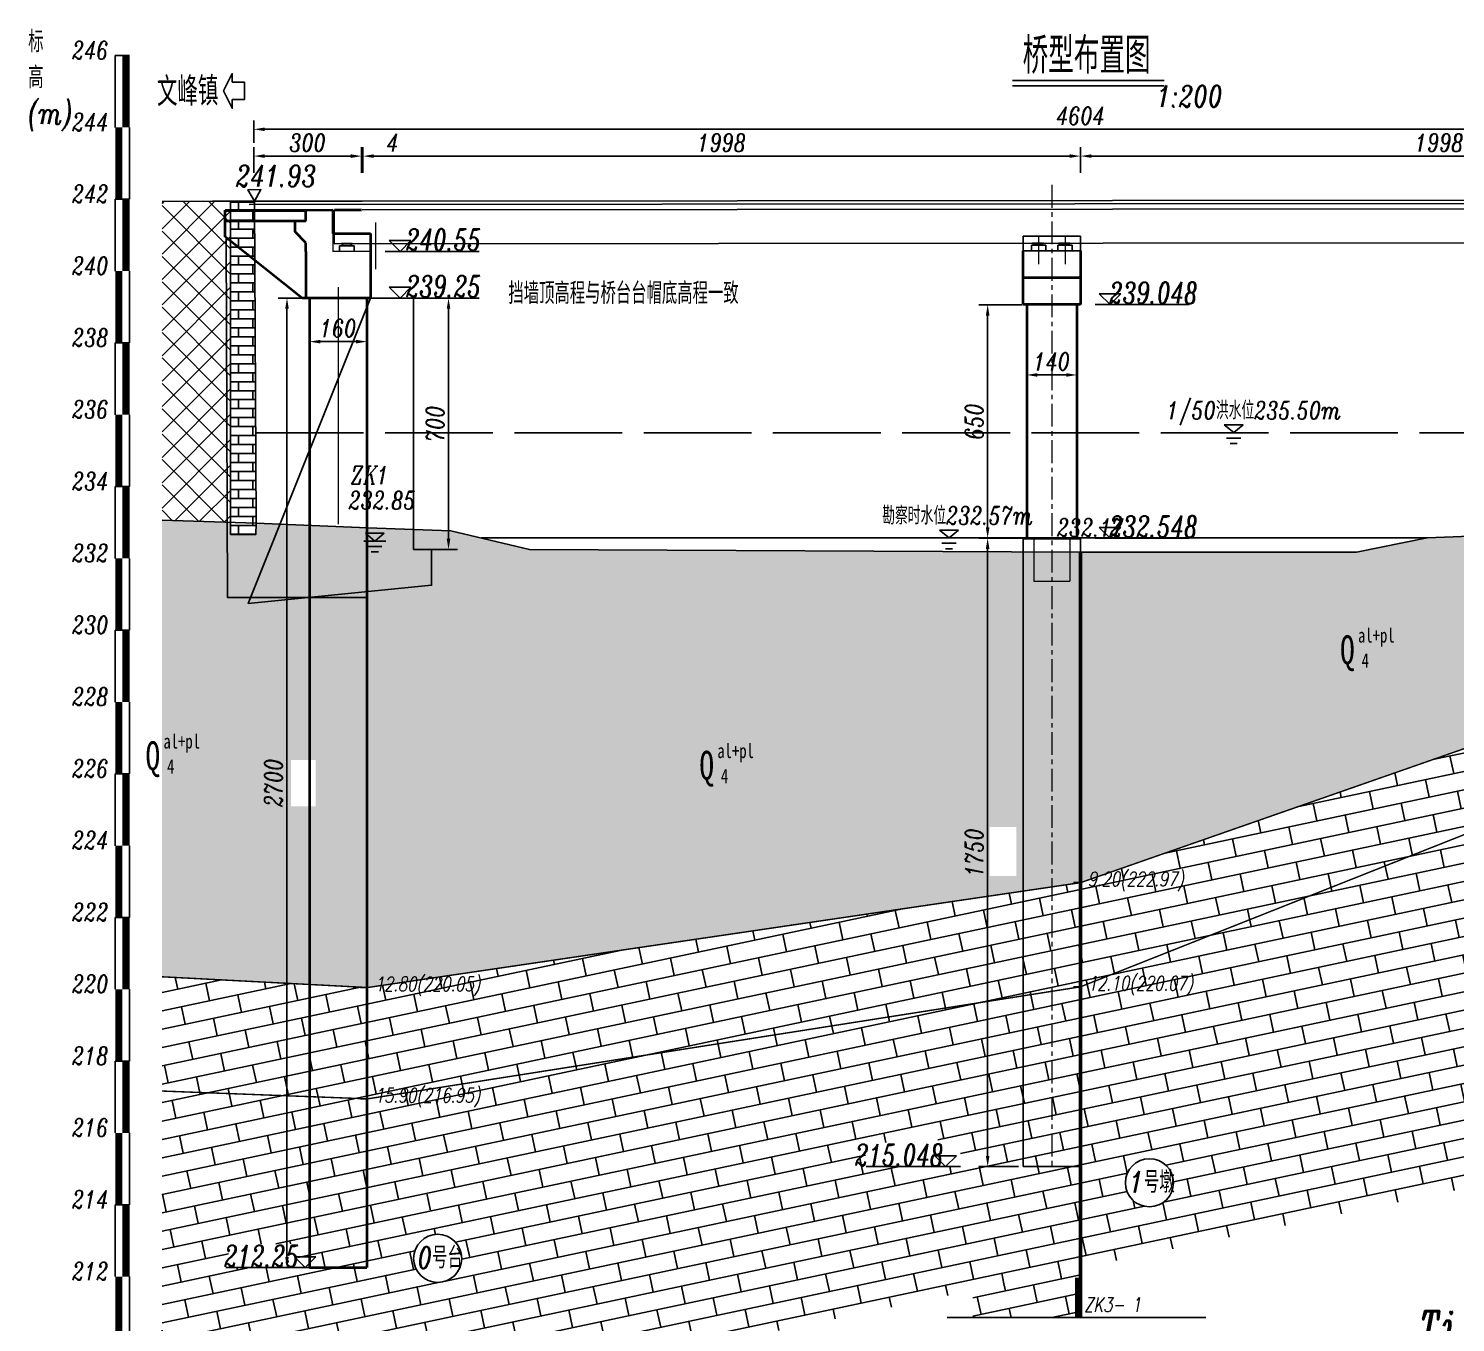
# Model space of a CAD drawing. Header units: millimetres. Extents: x -513 to 23624, y -721 to 12066.
# Drawn here: x 1671.1 to 1869.8, y -628.4 to -448.2 of the extents above; entities that cross this region are included whole.
import ezdxf
from ezdxf.enums import TextEntityAlignment as Align

# ---------------------------------------------------------------- set-up
doc = ezdxf.new("R2010")
doc.units = ezdxf.units.MM
for name, pattern in [('ACAD_ISO10W100', [18, 12, -3, 0, -3]), ('CENTER', [50.8, 31.75, -6.35, 6.35, -6.35]), ('DASHED', [19.05, 12.7, -6.35]), ('x-tc', [18, 15, -3])]:
    doc.linetypes.add(name, pattern=pattern)
for name, color, linetype in [('图框', 7, 'Continuous'), ('地下水', 5, 'Continuous'), ('地形线', 7, 'Continuous'), ('文字层', 7, 'Continuous'), ('桥型', 1, 'Continuous'), ('水位', 6, 'Continuous')]:
    doc.layers.add(name, color=color, linetype=linetype)
for name, color, linetype, lineweight in [('构造虚线', 6, 'DASHED', 20), ('结构轮廓', 1, 'Continuous', 35), ('轴线', 2, 'CENTER', 15)]:
    doc.layers.add(name, color=color, linetype=linetype, lineweight=lineweight)
doc.styles.add('fsdb', font='italc1.shx', dxfattribs={"width": 0.75, "bigfont": 'fsdb.shx'})
doc.styles.get("Standard").update_dxf_attribs({"font": 'italc1.shx', "width": 0.75, "bigfont": 'fsdb.shx'})
doc.styles.add('xdb', font='italc1.shx', dxfattribs={"width": 0.75, "bigfont": 'fsdb.shx'})
doc.styles.add('宋体', font='italc1.shx', dxfattribs={"width": 0.75, "bigfont": 'fsdb.shx'})
doc.styles.add('桥梁', font='fsdb_e.shx', dxfattribs={"width": 0.75, "bigfont": 'fsdb.shx'})
doc.linetypes.add('x-bzh', pattern='A,0,-0.35,[138,ltypeshp.shx,S=0.3,R=0,X=-0.35,Y=0],-2.65', length=3)
doc.dimstyles.new('ISO-25', dxfattribs={"dimtxt": 2.5, "dimasz": 2.5, "dimexe": 1.25, "dimexo": 0.625, "dimtad": 1, "dimdsep": 46, "dimtxsty": 'Standard', "dimcen": 2.5, "dimadec": 0, "dimazin": 0, "dimtfac": 1, "dimtmove": 0, "dimatfit": 3, "dimfxl": 0, "dimarcsym": 0})
pattern_1 = [(11.9783, (1668.3113, -663.6505), (-0.518852, 2.445566), []), (101.9783, (1668.3113, -663.6505), (-4.43176, 1.6154), [2.5, -2.5])]

# ---------------------------------------------------------------- blocks, each defined once
blk = doc.blocks.new('地下水标记(剖面)')
at = {"layer": '文字层', "color": 7, "linetype": 'Continuous'}
for p, q in [((-1.53, 0), (1.53, 0)), ((0, 0.01), (-1.32, 1.1)), ((-1.32, 1.1), (0, 1.1)), ((0, 0.01), (1.32, 1.1)), ((1.32, 1.1), (0, 1.1)), ((-1.01, -0.75), (0.99, -0.75)), ((-0.51, -1.5), (0.49, -1.5))]:
    blk.add_line(p, q, dxfattribs=at)
blk = doc.blocks.new('rreree')
at = {"layer": '构造虚线', "ltscale": 9.84252}
blk.add_line((1847.474, -81.94), (1847.474, -82.44), dxfattribs=at)
at = {"layer": '构造虚线', "ltscale": 19.685039}
blk.add_line((1848.524, -82.44), (1847.474, -82.44), dxfattribs=at)
at = {"layer": '桥型'}
for p, q in [((1846.824, -81.28), (1847.474, -81.28)), ((1847.474, -81.94), (1848.524, -81.94)), ((1848.524, -82.437), (1848.524, -82.437))]:
    blk.add_line(p, q, dxfattribs=at)
at = {"layer": '桥型', "ltscale": 2.952756}
blk.add_line((1847.664, -82.437), (1847.664, -82.287), dxfattribs=at)
at = {"layer": '结构轮廓'}
for p, q in [((1844.474, -81.289), (1847.474, -81.28)), ((1844.474, -82.039), (1844.474, -81.289)), ((1844.474, -81.3), (1846.724, -81.3)), ((1846.724, -81.6), (1846.724, -81.282)), ((1847.474, -81.28), (1847.474, -81.94)), ((1846.724, -81.6), (1844.474, -81.6)), ((1846.424, -81.9), (1846.424, -81.6)), ((1846.624, -83.74), (1844.474, -82.039)), ((1846.724, -82.2), (1846.424, -81.9)), ((1846.724, -82.44), (1846.724, -82.2)), ((1847.474, -81.94), (1848.524, -81.94)), ((1847.474, -81.94), (1848.524, -81.94)), ((1848.524, -81.94), (1848.524, -82.44)), ((1846.724, -82.44), (1846.724, -83.74)), ((1848.524, -82.44), (1848.524, -82.44)), ((1848.524, -82.44), (1848.524, -83.74)), ((1846.724, -83.74), (1846.624, -83.74)), ((1848.524, -83.74), (1846.724, -83.74)), ((1846.724, -83.74), (1846.724, -83.74)), ((1846.724, -83.74), (1846.724, -83.74))]:
    blk.add_line(p, q, dxfattribs=at)
blk = doc.blocks.new('*D57')
at = {"color": 0, "linetype": 'Continuous', "lineweight": -2, "transparency": 16777216}
for p, q in [((1702.46, -468.34), (1702.46, -464.74)), ((1717.46, -468.34), (1717.46, -464.74)), ((1703.96, -465.99), (1715.96, -465.99))]:
    blk.add_line(p, q, dxfattribs=at)
at = {"color": 0, "linetype": 'Continuous', "transparency": 16777216}
for points in [[(1703.96, -465.74), (1703.96, -466.24), (1702.46, -465.99)], [(1715.96, -465.74), (1715.96, -466.24), (1717.46, -465.99)]]:
    blk.add_solid(points, dxfattribs=at)
at = {"layer": 'Defpoints', "color": 0, "linetype": 'Continuous', "transparency": 16777216}
for p in [(1717.46, -465.99), (1702.46, -468.97), (1717.46, -468.97)]:
    blk.add_point(p, dxfattribs=at)
at = {"color": 0, "linetype": 'Continuous', "transparency": 16777216, "insert": (1709.96, -464.12), "char_height": 2.5, "attachment_point": 5}
blk.add_mtext('300', dxfattribs=at)
blk = doc.blocks.new('*D58')
at = {"color": 0, "linetype": 'Continuous', "lineweight": -2, "transparency": 16777216}
for p, q in [((1710.21, -489.98), (1710.21, -493.07)), ((1718.21, -489.98), (1718.21, -493.07)), ((1711.71, -491.82), (1716.71, -491.82))]:
    blk.add_line(p, q, dxfattribs=at)
at = {"color": 0, "linetype": 'Continuous', "transparency": 16777216}
for points in [[(1711.71, -491.57), (1711.71, -492.07), (1710.21, -491.82)], [(1716.71, -491.57), (1716.71, -492.07), (1718.21, -491.82)]]:
    blk.add_solid(points, dxfattribs=at)
at = {"layer": 'Defpoints', "color": 0, "linetype": 'Continuous', "transparency": 16777216}
for p in [(1710.21, -489.35), (1718.21, -489.35), (1718.21, -491.82)]:
    blk.add_point(p, dxfattribs=at)
at = {"color": 0, "linetype": 'Continuous', "transparency": 16777216, "insert": (1714.21, -489.95), "char_height": 2.5, "attachment_point": 5}
blk.add_mtext('160', dxfattribs=at)
blk = doc.blocks.new('*D59')
at = {"color": 0, "linetype": 'Continuous', "lineweight": -2, "transparency": 16777216}
for p, q in [((1717.46, -468.3), (1717.46, -464.74)), ((1717.66, -468.3), (1717.66, -464.74)), ((1715.96, -465.99), (1714.46, -465.99)), ((1717.46, -465.99), (1717.66, -465.99)), ((1719.16, -465.99), (1722.92, -465.99))]:
    blk.add_line(p, q, dxfattribs=at)
at = {"color": 0, "linetype": 'Continuous', "transparency": 16777216}
for points in [[(1715.96, -465.74), (1715.96, -466.24), (1717.46, -465.99)], [(1719.16, -465.74), (1719.16, -466.24), (1717.66, -465.99)]]:
    blk.add_solid(points, dxfattribs=at)
at = {"layer": 'Defpoints', "color": 0, "linetype": 'Continuous', "transparency": 16777216}
for p in [(1717.66, -465.99), (1717.46, -468.92), (1717.66, -468.92)]:
    blk.add_point(p, dxfattribs=at)
at = {"color": 0, "linetype": 'Continuous', "transparency": 16777216, "insert": (1721.79, -464.12), "char_height": 2.5, "attachment_point": 5}
blk.add_mtext('4', dxfattribs=at)
blk = doc.blocks.new('*D62')
at = {"color": 0, "linetype": 'Continuous', "lineweight": -2, "transparency": 16777216}
for p, q in [((1717.66, -468.34), (1717.66, -464.74)), ((1817.56, -468.34), (1817.56, -464.74)), ((1719.16, -465.99), (1816.06, -465.99))]:
    blk.add_line(p, q, dxfattribs=at)
at = {"color": 0, "linetype": 'Continuous', "transparency": 16777216}
for points in [[(1719.16, -465.74), (1719.16, -466.24), (1717.66, -465.99)], [(1816.06, -465.74), (1816.06, -466.24), (1817.56, -465.99)]]:
    blk.add_solid(points, dxfattribs=at)
at = {"layer": 'Defpoints', "color": 0, "linetype": 'Continuous', "transparency": 16777216}
for p in [(1817.56, -465.99), (1717.66, -468.97), (1817.56, -468.97)]:
    blk.add_point(p, dxfattribs=at)
at = {"color": 0, "linetype": 'Continuous', "transparency": 16777216, "insert": (1767.61, -464.12), "char_height": 2.5, "attachment_point": 5}
blk.add_mtext('1998', dxfattribs=at)
blk = doc.blocks.new('*D63')
at = {"color": 0, "linetype": 'Continuous', "lineweight": -2, "transparency": 16777216}
for p, q in [((1817.56, -468.34), (1817.56, -464.74)), ((1917.46, -468.34), (1917.46, -464.74)), ((1915.96, -465.99), (1819.06, -465.99))]:
    blk.add_line(p, q, dxfattribs=at)
at = {"color": 0, "linetype": 'Continuous', "transparency": 16777216}
for points in [[(1819.06, -465.74), (1819.06, -466.24), (1817.56, -465.99)], [(1915.96, -465.74), (1915.96, -466.24), (1917.46, -465.99)]]:
    blk.add_solid(points, dxfattribs=at)
at = {"layer": 'Defpoints', "color": 0, "linetype": 'Continuous', "transparency": 16777216}
for p in [(1817.56, -465.99), (1817.56, -468.97), (1917.46, -468.97)]:
    blk.add_point(p, dxfattribs=at)
at = {"color": 0, "linetype": 'Continuous', "transparency": 16777216, "insert": (1867.51, -464.12), "char_height": 2.5, "attachment_point": 5}
blk.add_mtext('1998', dxfattribs=at)
blk = doc.blocks.new('*D64')
at = {"color": 0, "linetype": 'Continuous', "lineweight": -2, "transparency": 16777216}
for p, q in [((1702.46, -464.12), (1702.46, -461.01)), ((1703.96, -462.26), (1931.16, -462.26)), ((1932.66, -464.12), (1932.66, -461.01))]:
    blk.add_line(p, q, dxfattribs=at)
at = {"color": 0, "linetype": 'Continuous', "transparency": 16777216}
for points in [[(1703.96, -462.01), (1703.96, -462.51), (1702.46, -462.26)], [(1931.16, -462.01), (1931.16, -462.51), (1932.66, -462.26)]]:
    blk.add_solid(points, dxfattribs=at)
at = {"layer": 'Defpoints', "color": 0, "linetype": 'Continuous', "transparency": 16777216}
for p in [(1932.66, -462.26), (1702.46, -464.74), (1932.66, -464.74)]:
    blk.add_point(p, dxfattribs=at)
at = {"color": 0, "linetype": 'Continuous', "transparency": 16777216, "insert": (1817.56, -460.38), "char_height": 2.5, "attachment_point": 5}
blk.add_mtext('4604', dxfattribs=at)
blk = doc.blocks.new('*D78')
at = {"color": 0, "linetype": 'Continuous', "lineweight": -2, "transparency": 16777216}
for p, q in [((1709.59, -485.75), (1705.83, -485.75)), ((1707.08, -487.25), (1707.08, -619.25)), ((1709.59, -620.75), (1705.83, -620.75))]:
    blk.add_line(p, q, dxfattribs=at)
at = {"color": 0, "linetype": 'Continuous', "transparency": 16777216}
for points in [[(1706.83, -487.25), (1707.33, -487.25), (1707.08, -485.75)], [(1706.83, -619.25), (1707.33, -619.25), (1707.08, -620.75)]]:
    blk.add_solid(points, dxfattribs=at)
at = {"layer": 'Defpoints', "color": 0, "linetype": 'Continuous', "transparency": 16777216}
for p in [(1710.21, -485.75), (1707.08, -620.75), (1710.21, -620.75)]:
    blk.add_point(p, dxfattribs=at)
at = {"color": 0, "linetype": 'Continuous', "transparency": 16777216, "insert": (1705.2, -553.25), "char_height": 2.5, "attachment_point": 5, "rotation": 90}
blk.add_mtext('2700', dxfattribs=at)
blk = doc.blocks.new('*D79')
at = {"color": 0, "linetype": 'Continuous', "lineweight": -2, "transparency": 16777216}
for p, q in [((1809.44, -486.69), (1803.38, -486.69)), ((1804.63, -517.69), (1804.63, -488.19)), ((1809.44, -519.19), (1803.38, -519.19))]:
    blk.add_line(p, q, dxfattribs=at)
at = {"color": 0, "linetype": 'Continuous', "transparency": 16777216}
for points in [[(1804.38, -488.19), (1804.88, -488.19), (1804.63, -486.69)], [(1804.38, -517.69), (1804.88, -517.69), (1804.63, -519.19)]]:
    blk.add_solid(points, dxfattribs=at)
at = {"layer": 'Defpoints', "color": 0, "linetype": 'Continuous', "transparency": 16777216}
for p in [(1804.63, -486.69), (1810.06, -486.69), (1810.06, -519.19)]:
    blk.add_point(p, dxfattribs=at)
at = {"color": 0, "linetype": 'Continuous', "transparency": 16777216, "insert": (1802.75, -502.94), "char_height": 2.5, "attachment_point": 5, "rotation": 90}
blk.add_mtext('650', dxfattribs=at)
blk = doc.blocks.new('*D80')
at = {"color": 0, "linetype": 'Continuous', "lineweight": -2, "transparency": 16777216}
for p, q in [((1808.94, -519.19), (1803.38, -519.19)), ((1804.63, -520.69), (1804.63, -605.19)), ((1808.94, -606.69), (1803.38, -606.69))]:
    blk.add_line(p, q, dxfattribs=at)
at = {"color": 0, "linetype": 'Continuous', "transparency": 16777216}
for points in [[(1804.38, -520.69), (1804.88, -520.69), (1804.63, -519.19)], [(1804.38, -605.19), (1804.88, -605.19), (1804.63, -606.69)]]:
    blk.add_solid(points, dxfattribs=at)
at = {"layer": 'Defpoints', "color": 0, "linetype": 'Continuous', "transparency": 16777216}
for p in [(1809.56, -519.19), (1804.63, -606.69), (1809.56, -606.69)]:
    blk.add_point(p, dxfattribs=at)
at = {"color": 0, "linetype": 'Continuous', "transparency": 16777216, "insert": (1802.75, -562.94), "char_height": 2.5, "attachment_point": 5, "rotation": 90}
blk.add_mtext('1750', dxfattribs=at)
blk = doc.blocks.new('*D83')
at = {"color": 0, "linetype": 'Continuous', "lineweight": -2, "transparency": 16777216}
for p, q in [((1810.06, -493.69), (1810.06, -497.71)), ((1817.06, -493.69), (1817.06, -497.71)), ((1811.56, -496.46), (1815.56, -496.46))]:
    blk.add_line(p, q, dxfattribs=at)
at = {"color": 0, "linetype": 'Continuous', "transparency": 16777216}
for points in [[(1811.56, -496.21), (1811.56, -496.71), (1810.06, -496.46)], [(1815.56, -496.21), (1815.56, -496.71), (1817.06, -496.46)]]:
    blk.add_solid(points, dxfattribs=at)
at = {"layer": 'Defpoints', "color": 0, "linetype": 'Continuous', "transparency": 16777216}
for p in [(1810.06, -493.06), (1817.06, -493.06), (1817.06, -496.46)]:
    blk.add_point(p, dxfattribs=at)
at = {"color": 0, "linetype": 'Continuous', "transparency": 16777216, "insert": (1813.56, -494.59), "char_height": 2.5, "attachment_point": 5}
blk.add_mtext('140', dxfattribs=at)
blk = doc.blocks.new('*D120')
at = {"color": 0, "linetype": 'Continuous', "lineweight": -2, "transparency": 16777216}
for p, q in [((1725.34, -485.75), (1730.82, -485.75)), ((1729.57, -519.25), (1729.57, -487.25)), ((1725.34, -520.75), (1730.82, -520.75))]:
    blk.add_line(p, q, dxfattribs=at)
at = {"color": 0, "linetype": 'Continuous', "transparency": 16777216}
for points in [[(1729.32, -487.25), (1729.82, -487.25), (1729.57, -485.75)], [(1729.32, -519.25), (1729.82, -519.25), (1729.57, -520.75)]]:
    blk.add_solid(points, dxfattribs=at)
at = {"layer": 'Defpoints', "color": 0, "linetype": 'Continuous', "transparency": 16777216}
for p in [(1724.71, -485.75), (1729.57, -485.75), (1724.71, -520.75)]:
    blk.add_point(p, dxfattribs=at)
at = {"color": 0, "linetype": 'Continuous', "transparency": 16777216, "insert": (1727.7, -503.25), "char_height": 2.5, "attachment_point": 5, "rotation": 90}
blk.add_mtext('700', dxfattribs=at)

msp = doc.modelspace()

# ---------------------------------------------------------------- hatches: boundary and pattern name
at = {"linetype": 'Continuous'}
h = msp.add_hatch(dxfattribs=at)
h.set_pattern_fill('STT', style=0, pattern_type=2)
h.set_pattern_definition([(45, (1668.3113, -663.6505), (-1.767767, 1.767767), []), (135, (1668.3113, -663.6505), (-1.767767, -1.767767), [])])
h.paths.add_polyline_path([(1681.12159, -486.89308), (1684.02159, -486.89308), (1684.02159, -489.89308), (1681.12159, -489.89308)], flags=24)
h.paths.add_polyline_path([(1681.62159, -490.39308), (1683.53826, -490.39308), (1683.53826, -493.39308), (1681.62159, -493.39308)], flags=24)
h.paths.add_polyline_path([(1678.12159, -487.39308), (1681.98826, -487.39308), (1681.98826, -493.83753), (1678.12159, -493.83753)], flags=24)
h.paths.add_polyline_path([(1689.67923, -472.30689), (1689.67923, -516.66613), (1699.21569, -516.98154), (1699.21569, -472.26512)])
h = msp.add_hatch(dxfattribs=at)
h.set_pattern_fill('HY', scale=0.5, style=0, pattern_type=2)
h.set_pattern_definition([(0, (1668.3113, -663.6505), (0, 1.25), []), (90, (1668.3113, -663.6505), (-2, 1.25), [1.25, -1.25])])
h.paths.add_polyline_path([(1702.56134, -472.25047), (1699.21569, -472.26512), (1699.21569, -516.98154), (1702.81134, -517.10047)])
h.paths.add_polyline_path([(1702.81134, -517.10047), (1699.21569, -516.98154), (1699.21569, -518.67385), (1702.7593, -518.67385)])
h = msp.add_hatch(dxfattribs=at)
h.set_pattern_fill('LST', style=0, pattern_type=2)
h.set_pattern_definition([(0, (1668.311, -663.65), (0, 10), [1, -9]), (45, (1669.311, -663.6505), (-10, 8e-16), [0.7071, -13.43503]), (135, (1668.311, -663.6505), (-8e-16, -10), [0.7071, -13.43503]), (90, (1667.811, -663.15), (-10, 6e-16), [0.5, -9.5]), (135, (1672.061, -659.9005), (-8e-16, -10), [1.06066, -13.08148]), (90, (1669.811, -663.15), (-10, 6e-16), [0.5, -9.5]), (45, (1667.811, -662.6505), (-10, 8e-16), [0.7071, -13.43503]), (0, (1668.311, -662.15), (0, 10), [1, -9]), (135, (1669.811, -662.6505), (-8e-16, -10), [0.7071, -13.43503]), (45, (1675.811, -664.1505), (-10, 8e-16), [0.7071, -13.43503]), (90, (1676.311, -663.65), (-10, 6e-16), [1, -9]), (135, (1676.311, -662.6505), (-8e-16, -10), [0.7071, -13.43503]), (0, (1675.311, -664.15), (0, 10), [0.5, -9.5]), (0, (1675.311, -662.15), (0, 10), [0.5, -9.5]), (135, (1675.311, -664.1505), (-8e-16, -10), [0.7071, -13.43503]), (90, (1674.811, -663.65), (-10, 6e-16), [1, -9]), (45, (1674.811, -662.6505), (-10, 8e-16), [0.7071, -13.43503]), (0, (1672.061, -659.9), (0, 10), [0.5, -9.5]), (45, (1672.561, -659.9005), (-10, 8e-16), [0.7071, -13.43503]), (90, (1673.061, -659.4), (-10, 6e-16), [0.5, -9.5]), (135, (1673.061, -658.9005), (-8e-16, -10), [1.06066, -13.08148]), (0, (1671.811, -658.15), (0, 10), [0.5, -9.5]), (90, (1671.311, -659.15), (-10, 6e-16), [0.5, -9.5]), (45, (1671.311, -658.6505), (-10, 8e-16), [0.7071, -13.43503]), (0, (1675.811, -658.65), (0, 10), [0.5, -9.5]), (45, (1676.311, -658.6505), (-10, 8e-16), [1.06066, -13.08148]), (90, (1677.061, -657.9), (-10, 6e-16), [0.5, -9.5]), (135, (1675.811, -658.6505), (-8e-16, -10), [0.7071, -13.43503]), (90, (1675.311, -658.15), (-10, 6e-16), [0.5, -9.5]), (45, (1675.311, -657.6505), (-10, 8e-16), [1.06066, -13.08148]), (0, (1676.061, -656.9), (0, 10), [0.5, -9.5]), (135, (1677.061, -657.4005), (-8e-16, -10), [0.7071, -13.43503]), (0, (1672.061, -656.15), (0, 10), [0.5, -9.5]), (135, (1672.061, -656.1505), (-8e-16, -10), [0.7071, -13.43503]), (90, (1671.561, -655.65), (-10, 6e-16), [0.5, -9.5]), (45, (1671.561, -655.1505), (-10, 8e-16), [1.06066, -13.08148]), (0, (1672.311, -654.4), (0, 10), [0.5, -9.5]), (135, (1673.311, -654.9005), (-8e-16, -10), [0.7071, -13.43503]), (90, (1673.311, -655.4), (-10, 6e-16), [0.5, -9.5]), (45, (1672.561, -656.1505), (-10, 8e-16), [1.06066, -13.08148]), (90, (1668.3113, -662.4505), (-2.5, 2.5), [0.1, -4.9]), (0, (1668.3113, -662.3505), (2.5, 2.5), [0.1, -4.9]), (90, (1668.4113, -662.4505), (-2.5, 2.5), [0.1, -4.9]), (0, (1668.3113, -662.4505), (2.5, 2.5), [0.1, -4.9])])
h.paths.add_polyline_path([(1902.01134, -517.65047), (1865.81848, -519.15047), (1855.97506, -521.15047), (1817.56134, -521.15047), (1817.56134, -567.15047), (1902.01134, -537.65047)])
h.paths.add_polyline_path([(1817.56134, -521.15047), (1740.82407, -520.75544), (1729.90299, -518.14756), (1718.31134, -517.75047), (1718.31134, -581.75047), (1817.56134, -567.15047)])
h.paths.add_polyline_path([(1939.1062, -521.45945), (1945.13954, -521.45945), (1945.13954, -524.82612), (1939.1062, -524.82612)], flags=24)
h.paths.add_polyline_path([(1939.6062, -524.95945), (1941.52287, -524.95945), (1941.52287, -527.95945), (1939.6062, -527.95945)], flags=24)
h.paths.add_polyline_path([(1936.1062, -521.95945), (1939.97287, -521.95945), (1939.97287, -528.4039), (1936.1062, -528.4039)], flags=24)
h.paths.add_polyline_path([(1902.51134, -535.65047), (1914.14527, -535.65047), (1914.14527, -538.65047), (1902.51134, -538.65047)], flags=9)
h.paths.add_polyline_path([(1855.69381, -531.22159), (1861.72714, -531.22159), (1861.72714, -534.58825), (1855.69381, -534.58825)], flags=24)
h.paths.add_polyline_path([(1856.19381, -534.72159), (1858.11048, -534.72159), (1858.11048, -537.72159), (1856.19381, -537.72159)], flags=24)
h.paths.add_polyline_path([(1852.69381, -531.72159), (1856.56048, -531.72159), (1856.56048, -538.16603), (1852.69381, -538.16603)], flags=24)
h.paths.add_polyline_path([(1818.06134, -565.15047), (1829.69527, -565.15047), (1829.69527, -568.15047), (1818.06134, -568.15047)], flags=9)
h.paths.add_polyline_path([(1766.4947, -547.30022), (1772.52803, -547.30022), (1772.52803, -550.66688), (1766.4947, -550.66688)], flags=24)
h.paths.add_polyline_path([(1766.9947, -550.80022), (1768.91136, -550.80022), (1768.91136, -553.80022), (1766.9947, -553.80022)], flags=24)
h.paths.add_polyline_path([(1763.4947, -547.80022), (1767.36136, -547.80022), (1767.36136, -554.24466), (1763.4947, -554.24466)], flags=24)
h.paths.add_polyline_path([(1718.81134, -579.75047), (1731.35598, -579.75047), (1731.35598, -582.75047), (1718.81134, -582.75047)], flags=9)
h.paths.add_polyline_path([(1689.38097, -545.97738), (1695.41431, -545.97738), (1695.41431, -549.34405), (1689.38097, -549.34405)], flags=24)
h.paths.add_polyline_path([(1689.88097, -549.47738), (1691.79764, -549.47738), (1691.79764, -552.47738), (1689.88097, -552.47738)], flags=24)
h.paths.add_polyline_path([(1686.38097, -546.47738), (1690.24764, -546.47738), (1690.24764, -552.92182), (1686.38097, -552.92182)], flags=24)
h.paths.add_polyline_path([(1942.31409, -531.56017), (1942.31409, -516.06174), (1923.19744, -516.70768), (1923.18062, -517.35755), (1919.35959, -517.35755), (1919.37611, -516.8368), (1903.13191, -517.38568), (1902.01134, -517.65047), (1902.01134, -537.65047), (1916.61134, -534.69078)])
h.paths.add_polyline_path([(1689.67923, -516.66613), (1689.67923, -580.25552), (1718.31134, -581.75047), (1718.31134, -517.75047), (1702.81134, -517.10047), (1702.7593, -518.67385), (1699.21569, -518.67385), (1699.21569, -516.98154)])
h.paths.add_polyline_path([(1804.91975, -559.41871), (1804.91975, -566.24171), (1808.62866, -566.24171), (1808.62866, -559.41871)], flags=0)
h.paths.add_polyline_path([(1711.07731, -550.05818), (1707.65965, -550.05818), (1707.65965, -556.51821), (1711.07731, -556.51821)], flags=0)
h.paths.add_polyline_path([(1906.74828, -530.8776), (1910.04647, -530.8776), (1910.04647, -524.88279), (1906.74828, -524.88279)], flags=0)
h = msp.add_hatch(dxfattribs=at)
h.set_pattern_fill('HY', angle=11.978284, style=0, pattern_type=2)
h.set_pattern_definition(pattern_1)
h.paths.add_polyline_path([(1902.01134, -548.15047), (1902.01134, -537.65047), (1817.56134, -567.15047), (1817.56134, -581.65047)])
h.paths.add_polyline_path([(1817.56134, -581.65047), (1817.56134, -620.79561), (1870.39268, -609.85574), (1902.01134, -602.24529), (1902.01134, -548.15047)])
h.paths.add_polyline_path([(1817.56134, -581.65047), (1817.56134, -567.15047), (1718.31134, -581.75047), (1718.31134, -597.25047)])
h.paths.add_polyline_path([(1902.51134, -546.15047), (1914.0917, -546.15047), (1914.0917, -549.15047), (1902.51134, -549.15047)], flags=24)
h.paths.add_polyline_path([(1902.51134, -535.65047), (1914.14527, -535.65047), (1914.14527, -538.65047), (1902.51134, -538.65047)], flags=25)
h.paths.add_polyline_path([(1818.06134, -579.65047), (1830.60598, -579.65047), (1830.60598, -582.65047), (1818.06134, -582.65047)], flags=24)
h.paths.add_polyline_path([(1818.06134, -565.15047), (1829.69527, -565.15047), (1829.69527, -568.15047), (1818.06134, -568.15047)], flags=25)
h.paths.add_polyline_path([(1718.81134, -635.25047), (1731.5167, -635.25047), (1731.5167, -638.25047), (1718.81134, -638.25047)], flags=24)
h.paths.add_polyline_path([(1718.81134, -595.25047), (1731.35598, -595.25047), (1731.35598, -598.25047), (1718.81134, -598.25047)], flags=24)
h.paths.add_polyline_path([(1718.81134, -579.75047), (1731.35598, -579.75047), (1731.35598, -582.75047), (1718.81134, -582.75047)], flags=25)
h.paths.add_polyline_path([(1942.31409, -592.54463), (1942.31409, -541.31779), (1916.61134, -544.73591), (1902.01134, -548.15047), (1902.01134, -602.24529)])
h.paths.add_polyline_path([(1942.31409, -541.31779), (1942.31409, -531.56017), (1916.61134, -534.69078), (1902.01134, -537.65047), (1902.01134, -548.15047), (1916.61134, -544.73591)])
h.paths.add_polyline_path([(1689.67923, -596.16352), (1689.67923, -642.72545), (1773.91188, -629.83417), (1817.56134, -620.79561), (1817.56134, -581.65047), (1718.31134, -597.25047)])
h.paths.add_polyline_path([(1689.67923, -580.25552), (1689.67923, -596.16352), (1718.31134, -597.25047), (1718.31134, -581.75047)])
edge = h.paths.add_edge_path(flags=0)
edge.add_arc((1728.05867, -619.46096), 3.34745, 180, 360)
edge.add_arc((1728.05867, -619.46096), 3.34745, 0, 180)
edge = h.paths.add_edge_path(flags=0)
edge.add_arc((1919.0246, -578.07034), 3.34745, 180, 360)
edge.add_arc((1919.0246, -578.07034), 3.34745, 0, 180)
edge = h.paths.add_edge_path(flags=0)
edge.add_arc((1827.15312, -608.93176), 3.34745, 0, 180)
edge.add_arc((1827.15312, -608.93176), 3.34745, 180, 360)
h.paths.add_polyline_path([(1708.57132, -617.41903), (1698.94718, -617.41903), (1698.94718, -620.75047), (1708.57132, -620.75047)], flags=0)
h.paths.add_polyline_path([(1936.05352, -566.39251), (1926.65622, -566.39251), (1926.65622, -570.58762), (1936.05352, -570.58762)], flags=0)
h.paths.add_polyline_path([(1792.55889, -603.30886), (1794.91513, -603.30886), (1794.91513, -606.41277), (1792.55889, -606.41277), (1792.55889, -606.68729), (1800.83247, -606.68729), (1800.83247, -602.97157), (1792.55889, -602.97157)])
h.paths.add_polyline_path([(1787.6229, -603.30886), (1787.6229, -606.41277), (1794.91513, -606.41277), (1794.91513, -603.30886)], flags=0)
h = msp.add_hatch(dxfattribs=at)
h.set_pattern_fill('HY', angle=11.978284, style=0, pattern_type=2)
h.set_pattern_definition(pattern_1)
h.paths.add_polyline_path([(1887.01134, -622.15047), (1902.01134, -622.15047), (1902.01134, -602.24529), (1887.01134, -605.85571)])
h.paths.add_polyline_path([(1802.56134, -627.71587), (1817.56134, -627.71587), (1817.56134, -620.79561), (1802.56134, -623.90168)])

# ---------------------------------------------------------------- linework, layer by layer
for p, q in [((1683.17348, -452.00047), (1683.17348, -462.00047)), ((1683.17348, -452.00047), (1685.17348, -452.00047)), ((1685.17348, -462.00047), (1685.17348, -472.00047)), ((1683.17348, -472.00047), (1683.17348, -482.00047)), ((1683.17348, -472.00047), (1685.17348, -472.00047)), ((1683.17348, -472.00047), (1685.17348, -472.00047)), ((1685.17348, -482.00047), (1685.17348, -492.00047)), ((1683.17348, -492.00047), (1683.17348, -502.00047)), ((1683.17348, -492.00047), (1685.17348, -492.00047)), ((1683.17348, -492.00047), (1685.17348, -492.00047)), ((1685.17348, -502.00047), (1685.17348, -512.00047)), ((1683.17348, -512.00047), (1683.17348, -522.00047)), ((1683.17348, -512.00047), (1685.17348, -512.00047)), ((1683.17348, -512.00047), (1685.17348, -512.00047)), ((1685.17348, -522.00047), (1685.17348, -532.00047)), ((1683.17348, -532.00047), (1683.17348, -542.00047)), ((1683.17348, -532.00047), (1685.17348, -532.00047)), ((1683.17348, -532.00047), (1685.17348, -532.00047)), ((1685.17348, -542.00047), (1685.17348, -552.00047)), ((1683.17348, -552.00047), (1683.17348, -562.00047)), ((1683.17348, -552.00047), (1685.17348, -552.00047)), ((1683.17348, -552.00047), (1685.17348, -552.00047)), ((1685.17348, -562.00047), (1685.17348, -572.00047)), ((1683.17348, -572.00047), (1683.17348, -582.00047)), ((1683.17348, -572.00047), (1685.17348, -572.00047)), ((1683.17348, -572.00047), (1685.17348, -572.00047)), ((1685.17348, -582.00047), (1685.17348, -592.00047)), ((1683.17348, -592.00047), (1683.17348, -602.00047)), ((1683.17348, -592.00047), (1685.17348, -592.00047)), ((1683.17348, -592.00047), (1685.17348, -592.00047)), ((1685.17348, -602.00047), (1685.17348, -612.00047)), ((1683.17348, -612.00047), (1683.17348, -622.00047)), ((1683.17348, -612.00047), (1685.17348, -612.00047)), ((1683.17348, -612.00047), (1685.17348, -612.00047)), ((1685.17348, -622.00047), (1685.17348, -632.00047))]:
    msp.add_line(p, q)
at = {"color": 7, "linetype": 'Continuous'}
for p, q in [((1808.10205, -456.18608), (1829.19644, -456.18608)), ((1724.31644, -477.75047), (1721.31644, -477.75047)), ((1721.31644, -477.75047), (1722.81644, -479.25047)), ((1722.81644, -479.25047), (1724.31644, -477.75047)), ((1720.72947, -479.25047), (1733.85352, -479.25047)), ((1724.31644, -484.25047), (1721.31644, -484.25047)), ((1721.31644, -484.25047), (1722.81644, -485.75047)), ((1722.81644, -485.75047), (1724.31644, -484.25047)), ((1720.72947, -485.75047), (1733.85352, -485.75047)), ((1819.57947, -486.6603), (1832.70352, -486.6603)), ((1823.16644, -485.1603), (1820.16644, -485.1603)), ((1820.16644, -485.1603), (1821.66644, -486.6603)), ((1821.66644, -486.6603), (1823.16644, -485.1603)), ((1823.16644, -517.68729), (1820.16644, -517.68729)), ((1820.16644, -517.68729), (1821.66644, -519.18729)), ((1821.66644, -519.18729), (1823.16644, -517.68729)), ((1819.57947, -519.18729), (1832.70352, -519.18729)), ((1817.56134, -567.15047), (1816.56134, -567.15047)), ((1718.31134, -581.75047), (1717.31134, -581.75047)), ((1817.56134, -581.65047), (1816.56134, -581.65047)), ((1718.31134, -597.25047), (1717.31134, -597.25047)), ((1798.77336, -606.68729), (1797.27336, -605.18729)), ((1797.27336, -605.18729), (1800.27336, -605.18729)), ((1800.27336, -605.18729), (1798.77336, -606.68729)), ((1800.86033, -606.68729), (1787.73629, -606.68729)), ((1709.60586, -620.75047), (1708.10586, -619.25047)), ((1708.10586, -619.25047), (1711.10586, -619.25047)), ((1711.10586, -619.25047), (1709.60586, -620.75047)), ((1711.69283, -620.75047), (1698.56878, -620.75047)), ((1799.00058, -627.71587), (1834.99972, -627.71587))]:
    msp.add_line(p, q, dxfattribs=at)
at = {"color": 7}
msp.add_line((1705.6903, -528.30257), (1705.6903, -528.30257), dxfattribs=at)
msp.add_line((1705.6903, -528.30257), (1705.6903, -528.30257), dxfattribs=at)
msp.add_line((1705.6903, -528.30257), (1705.6903, -528.30257), dxfattribs=at)
at = {"color": 8}
msp.add_line((1705.6903, -528.30257), (1705.6903, -528.30257), dxfattribs=at)
msp.add_line((1705.6903, -528.30257), (1705.6903, -528.30257), dxfattribs=at)
msp.add_line((1705.6903, -528.30257), (1705.6903, -528.30257), dxfattribs=at)
msp.add_line((1705.6903, -528.30257), (1705.6903, -528.30257), dxfattribs=at)
for points in [[(1684.67348, -452.00047, 1, 1, 0), (1684.67348, -462.00047, 0, 0, 0)], [(1683.67348, -462.00047, 1, 1, 0), (1683.67348, -472.00047, 0, 0, 0)], [(1684.67348, -472.00047, 1, 1, 0), (1684.67348, -482.00047, 0, 0, 0)], [(1683.67348, -482.00047, 1, 1, 0), (1683.67348, -492.00047, 0, 0, 0)], [(1684.67348, -492.00047, 1, 1, 0), (1684.67348, -502.00047, 0, 0, 0)], [(1683.67348, -502.00047, 1, 1, 0), (1683.67348, -512.00047, 0, 0, 0)], [(1684.67348, -512.00047, 1, 1, 0), (1684.67348, -522.00047, 0, 0, 0)], [(1683.67348, -522.00047, 1, 1, 0), (1683.67348, -532.00047, 0, 0, 0)], [(1684.67348, -532.00047, 1, 1, 0), (1684.67348, -542.00047, 0, 0, 0)], [(1683.67348, -542.00047, 1, 1, 0), (1683.67348, -552.00047, 0, 0, 0)], [(1684.67348, -552.00047, 1, 1, 0), (1684.67348, -562.00047, 0, 0, 0)], [(1683.67348, -562.00047, 1, 1, 0), (1683.67348, -572.00047, 0, 0, 0)], [(1684.67348, -572.00047, 1, 1, 0), (1684.67348, -582.00047, 0, 0, 0)], [(1683.67348, -582.00047, 1, 1, 0), (1683.67348, -592.00047, 0, 0, 0)], [(1684.67348, -592.00047, 1, 1, 0), (1684.67348, -602.00047, 0, 0, 0)], [(1683.67348, -602.00047, 1, 1, 0), (1683.67348, -612.00047, 0, 0, 0)], [(1684.67348, -612.00047, 1, 1, 0), (1684.67348, -622.00047, 0, 0, 0)], [(1683.67348, -622.00047, 1, 1, 0), (1683.67348, -632.00047, 0, 0, 0)]]:
    msp.add_lwpolyline(points, format="xyseb")
at = {"color": 7}
msp.add_lwpolyline([(1699.45107, -455.70235), (1699.45107, -454.49704), (1698.24576, -456.90766), (1699.45107, -459.31827), (1699.45107, -458.11297), (1701.15734, -458.11297), (1701.15734, -455.70235)], close=True, dxfattribs=at)
at = {"color": 7, "linetype": 'Continuous'}
for points in [[(1702.56134, -472.25047), (1703.46022, -470.66047), (1701.6338, -470.67701)], [(1714.66115, -478.22404), (1716.16115, -478.22404), (1716.16115, -478.17404), (1714.66115, -478.17404)], [(1714.78615, -478.48404), (1716.03615, -478.48404), (1716.03615, -478.22404), (1714.78615, -478.22404)]]:
    msp.add_lwpolyline(points, close=True, dxfattribs=at)
msp.add_lwpolyline([(1699.21569, -472.26512), (1699.21569, -518.67385), (1702.7593, -518.67385), (1702.81134, -517.10047)], dxfattribs=at)
at = {"color": 1, "linetype": 'Continuous'}
msp.add_lwpolyline([(1718.21115, -527.45048), (1710.21115, -527.45048), (1698.80619, -527.45048), (1698.58975, -477.34723), (1709.21115, -485.75197), (1718.21115, -485.75047), (1718.21115, -527.45048)], close=True, dxfattribs=at)
at = {"color": 1}
msp.add_lwpolyline([(1727.21115, -520.75047), (1724.71115, -520.75047), (1724.71115, -485.75047), (1718.71115, -485.75047), (1701.6903, -528.30257), (1727.21115, -525.75047)], close=True, dxfattribs=at)
at = {"color": 7, "linetype": 'x-tc'}
msp.add_lwpolyline([(1702.81134, -517.10047), (1689.67923, -516.66613)], dxfattribs=at)
at = {"color": 7, "linetype": 'Continuous'}
for points in [[(1817.56134, -521.15047, 0.5, 0.5, 0), (1817.56134, -627.71587, 0, 0, 0)], [(1817.06134, -622.15047, 0.5, 0.5, 0), (1817.06134, -627.65047, 0, 0, 0)]]:
    msp.add_lwpolyline(points, format="xyseb", dxfattribs=at)
at = {"color": 7, "linetype": 'x-bzh'}
for points in [[(1817.56134, -567.15047, 0.2, 0.2, 0), (1902.01134, -537.65047, 0, 0, 0)], [(1718.31134, -581.75047, 0.2, 0.2, 0), (1817.56134, -567.15047, 0, 0, 0)], [(1689.67923, -580.25552, 0.2, 0.2, 0), (1718.31134, -581.75047, 0, 0, 0)]]:
    msp.add_lwpolyline(points, format="xyseb", dxfattribs=at)
at = {"color": 7, "linetype": 'ACAD_ISO10W100'}
for points in [[(1817.56134, -581.65047, 0.2, 0.2, 0), (1902.01134, -548.15047, 0, 0, 0)], [(1718.31134, -597.25047, 0.2, 0.2, 0), (1817.56134, -581.65047, 0, 0, 0)]]:
    msp.add_lwpolyline(points, format="xyseb", dxfattribs=at)
at = {"color": 7, "linetype": 'ACAD_ISO10W100', "const_width": 0.2}
msp.add_lwpolyline([(1689.67923, -596.16352), (1718.31134, -597.25047)], dxfattribs=at)
at = {"color": 7, "linetype": 'Continuous'}
for centre in [(1827.15312, -608.93176), (1728.05867, -619.46096)]:
    msp.add_circle(centre, 3.34745, dxfattribs=at)
at = {"layer": '地下水', "linetype": 'x-tc'}
msp.add_lwpolyline([(1702.74111, -504.50047), (1919.76751, -504.50047)], dxfattribs=at)
at = {"layer": '地下水', "linetype": 'Continuous'}
msp.add_lwpolyline([(1734.10289, -519.15047), (1865.81848, -519.15047)], dxfattribs=at)
at = {"layer": '地形线'}
for p, q in [((1689.67923, -472.30689), (1702.56134, -472.25047)), ((1702.56134, -472.25047), (1702.81134, -517.10047)), ((1702.81134, -517.10047), (1718.31134, -517.75047)), ((1718.31134, -517.75047), (1729.90299, -518.14756)), ((1865.81848, -519.15047), (1902.01134, -517.65047))]:
    msp.add_line(p, q, dxfattribs=at)
for points in [[(1817.56134, -521.15047), (1740.82407, -520.75544), (1729.90299, -518.14756)], [(1817.56134, -521.15047), (1855.97506, -521.15047), (1865.81848, -519.15047)]]:
    msp.add_lwpolyline(points, dxfattribs=at)
at = {"layer": '构造虚线', "ltscale": 2.952756}
for p, q in [((1714.41115, -479.25047), (1714.41115, -478.50047)), ((1716.41115, -478.50047), (1716.41115, -479.25047))]:
    msp.add_line(p, q, dxfattribs=at)
at = {"layer": '构造虚线', "ltscale": 7.874016}
msp.add_line((1714.41115, -478.50047), (1716.41115, -478.50047), dxfattribs=at)
at = {"layer": '构造虚线', "ltscale": 14.76378}
for p, q in [((1811.06115, -519.18729), (1811.06115, -525.18729)), ((1816.06115, -519.18729), (1816.06115, -525.18729)), ((1811.06115, -525.18729), (1816.06115, -525.18729))]:
    msp.add_line(p, q, dxfattribs=at)
at = {"layer": '桥型'}
for p, q in [((1808.10205, -455.44456), (1829.19644, -455.44456)), ((1696.70726, -472.25047), (1717.56079, -472.25047)), ((1940.46786, -472.53736), (1701.81134, -472.71199)), ((1940.46753, -472.08736), (1717.56079, -472.25047)), ((1702.56134, -476.79547), (1702.56134, -473.04547)), ((1713.66115, -473.45047), (1713.66115, -478.20332)), ((1940.46841, -473.28736), (1717.56167, -473.45047)), ((1913.66115, -478.05697), (1713.66115, -478.20332)), ((1817.56115, -477.1603), (1809.56115, -477.1603)), ((1809.56115, -479.1603), (1809.56115, -477.1603)), ((1810.71115, -479.1603), (1810.71115, -478.4103)), ((1810.71115, -478.4103), (1812.71115, -478.4103)), ((1812.71115, -478.4103), (1812.71115, -479.1603)), ((1814.41115, -479.1603), (1814.41115, -478.4103)), ((1814.41115, -478.4103), (1816.41115, -478.4103)), ((1816.41115, -478.4103), (1816.41115, -479.1603)), ((1817.56115, -479.1603), (1817.56115, -477.1603)), ((1817.56115, -479.1603), (1809.56115, -479.1603)), ((1809.56115, -519.18729), (1809.56115, -606.68729)), ((1817.56115, -606.68729), (1817.56115, -519.18729)), ((1809.56115, -606.68729), (1817.56115, -606.68729))]:
    msp.add_line(p, q, dxfattribs=at)
at = {"layer": '桥型', "ltscale": 7.874016}
msp.add_line((1714.41115, -478.48404), (1716.41115, -478.48404), dxfattribs=at)
at = {"layer": '桥型', "ltscale": 2.952756}
msp.add_line((1716.41115, -478.48404), (1716.41115, -479.23404), dxfattribs=at)
at = {"layer": '桥型', "ltscale": 13.740157}
msp.add_line((1817.56115, -519.46055), (1817.56115, -566.70638), dxfattribs=at)
at = {"layer": '桥型'}
for points in [[(1810.86063, -478.1503), (1812.36063, -478.1503), (1812.36063, -478.1003), (1810.86063, -478.1003)], [(1810.98563, -478.4103), (1812.23563, -478.4103), (1812.23563, -478.1503), (1810.98563, -478.1503)], [(1814.56063, -478.1503), (1816.06063, -478.1503), (1816.06063, -478.1003), (1814.56063, -478.1003)], [(1814.68563, -478.4103), (1815.93563, -478.4103), (1815.93563, -478.1503), (1814.68563, -478.1503)]]:
    msp.add_lwpolyline(points, close=True, dxfattribs=at)
at = {"layer": '结构轮廓'}
for p, q in [((1713.71115, -473.45047), (1717.46115, -473.45047)), ((1809.56115, -482.9103), (1809.56115, -479.1603)), ((1817.56115, -479.1603), (1817.56115, -482.9103)), ((1809.56115, -486.6603), (1809.56115, -482.9103)), ((1809.56115, -482.9103), (1817.56115, -482.9103)), ((1817.56115, -482.9103), (1817.56115, -486.6603)), ((1710.21115, -485.75047), (1710.21115, -620.75047)), ((1710.21115, -485.75047), (1710.21115, -620.75047)), ((1718.21115, -485.75047), (1718.21115, -620.75047)), ((1817.56115, -486.6603), (1809.56115, -486.6603)), ((1810.06115, -486.68729), (1810.06115, -519.18729)), ((1817.06115, -486.68729), (1817.06115, -519.18729)), ((1809.56115, -519.18729), (1817.56115, -519.18729)), ((1710.21115, -620.75047), (1718.21115, -620.75047))]:
    msp.add_line(p, q, dxfattribs=at)
at = {"layer": '轴线', "linetype": 'CENTER', "ltscale": 0.1}
msp.add_line((1813.56115, -470.00014), (1813.56115, -606.68729), dxfattribs=at)
at = {"layer": '轴线', "ltscale": 19.645669}
for p, q in [((1719.41115, -475.25047), (1719.41115, -481.75047)), ((1714.21115, -484.25047), (1714.21115, -517.25047))]:
    msp.add_line(p, q, dxfattribs=at)
at = {"layer": '轴线', "ltscale": 14.724409}
for p, q in [((1811.71115, -477.2853), (1811.71115, -481.0353)), ((1815.41115, -477.2853), (1815.41115, -481.0353))]:
    msp.add_line(p, q, dxfattribs=at)

# ---------------------------------------------------------------- block references
at = {"color": 7, "linetype": 'Continuous', "xscale": 5, "yscale": 5, "zscale": 5}
msp.add_blockref('rreree', (-7523.91125, -67.05134), dxfattribs=at)
at = {"layer": '地下水', "color": 7, "linetype": 'Continuous'}
for p in [(1838.88688, -504.50047), (1799.25889, -519.15047)]:
    msp.add_blockref('地下水标记(剖面)', p, dxfattribs=at)
at = {"layer": '水位', "color": 7, "linetype": 'Continuous'}
msp.add_blockref('地下水标记(剖面)', (1719.31134, -519.60047), dxfattribs=at)

# ---------------------------------------------------------------- texts
at = {"color": 7, "style": '桥梁', "width": 0.75}
msp.add_text('文峰镇', height=4, rotation=0.7448, dxfattribs=at).set_placement((1693.27432, -458.98238), align=Align.CENTER)
at = {"color": 7, "linetype": 'Continuous', "width": 0.75}
for s, style, p in [('241.93', 'fsdb', (1699.96453, -470.24603)), ('挡墙顶高程与桥台台帽底高程一致', '宋体', (1737.9031, -486.58806)), ('1号墩', '宋体', (1824.36027, -610.33928)), ('0号台', '宋体', (1725.26581, -620.86848))]:
    msp.add_text(s, height=3, dxfattribs=dict(at, style=style)).set_placement(p)
at = {"color": 7, "linetype": 'Continuous', "style": '宋体', "width": 0.7}
for s, p in [('240.55', (1728.87351, -477.62547)), ('239.25', (1728.87351, -484.12547)), ('239.048', (1827.72351, -485.0353)), ('232.548', (1827.72351, -517.56229)), ('215.048', (1792.33053, -605.06229)), ('212.25', (1703.54879, -619.12547))]:
    msp.add_text(s, height=3, dxfattribs=at).set_placement(p, align=Align.MIDDLE_CENTER)
at = {"linetype": 'Continuous', "width": 0.75}
for s, p in [('T', (1864.7702, -630.80554)), ('j', (1867.88371, -630.80554))]:
    msp.add_text(s, height=4, dxfattribs=at).set_placement(p)
at = {"attachment_point": 1, "style": 'xdb'}
for s, insert, char_height, width in [('标', (1671.04569, -448.54017), 3, 6), ('246', (1677.17348, -450.00047), 2.5, 15), ('高', (1671.04569, -453.54017), 3, 6), ('(m)', (1671.04569, -458.54017), 3, 18), ('244', (1677.17348, -460.00047), 2.5, 15), ('242', (1677.17348, -470.00047), 2.5, 15), ('240', (1677.17348, -480.00047), 2.5, 15), ('238', (1677.17348, -490.00047), 2.5, 15), ('236', (1677.17348, -500.00047), 2.5, 15), ('234', (1677.17348, -510.00047), 2.5, 15), ('232', (1677.17348, -520.00047), 2.5, 15), ('230', (1677.17348, -530.00047), 2.5, 15), ('228', (1677.17348, -540.00047), 2.5, 15), ('226', (1677.17348, -550.00047), 2.5, 15), ('224', (1677.17348, -560.00047), 2.5, 15), ('222', (1677.17348, -570.00047), 2.5, 15), ('220', (1677.17348, -580.00047), 2.5, 15), ('218', (1677.17348, -590.00047), 2.5, 15), ('216', (1677.17348, -600.00047), 2.5, 15), ('214', (1677.17348, -610.00047), 2.5, 15), ('212', (1677.17348, -620.00047), 2.5, 15)]:
    msp.add_mtext(s, dxfattribs=dict(at, insert=insert, char_height=char_height, width=width))
at = {"char_height": 2.5, "attachment_point": 1, "rotation": 359.9999985, "style": 'xdb'}
for s, insert, width in [('ZK1', (1715.96639, -509.16973), 15), ('232.85', (1715.67031, -512.66124), 30)]:
    msp.add_mtext(s, dxfattribs=dict(at, insert=insert, width=width))
at = {"color": 7, "linetype": 'Continuous', "insert": (1814.2889, -516.45911), "char_height": 2.5, "width": 30, "attachment_point": 1, "rotation": 359.9999985, "style": 'xdb'}
msp.add_mtext('232.17', dxfattribs=at)
at = {"color": 7, "linetype": 'Continuous', "attachment_point": 1}
for s, insert, char_height, width, style in [('{\\fSimSun|b0|i0|c134|p2;al+pl}', (1856.19381, -531.72159), 2, 20, '宋体'), ('{\\fSimSun|b0|i0|c134|p2;Q}', (1853.69381, -532.72159), 4, 8, '宋体'), ('{\\fSimSun|b0|i0|c134|p2;4}', (1856.69381, -535.22159), 2, 4, '宋体'), ('{\\fSimSun|b0|i0|c134|p2;Q}', (1687.38097, -547.47738), 4, 8, '宋体'), ('{\\fSimSun|b0|i0|c134|p2;al+pl}', (1689.88097, -546.47738), 2, 20, '宋体'), ('{\\fSimSun|b0|i0|c134|p2;al+pl}', (1766.9947, -547.80022), 2, 20, '宋体'), ('{\\fSimSun|b0|i0|c134|p2;4}', (1690.38097, -549.97738), 2, 4, '宋体'), ('{\\fSimSun|b0|i0|c134|p2;Q}', (1764.4947, -548.80022), 4, 8, '宋体'), ('{\\fSimSun|b0|i0|c134|p2;4}', (1767.4947, -551.30022), 2, 4, '宋体'), ('9.20(222.97)', (1818.56134, -565.65047), 2, 48, 'xdb'), ('12.80(220.05)', (1719.31134, -580.25047), 2, 52, 'xdb'), ('12.10(220.07)', (1818.56134, -580.15047), 2, 52, 'xdb'), ('15.90(216.95)', (1719.31134, -595.75047), 2, 52, 'xdb'), ('ZK3- 1', (1818.06134, -624.90047), 2, 24, 'xdb')]:
    msp.add_mtext(s, dxfattribs=dict(at, insert=insert, char_height=char_height, width=width, style=style))
at = {"layer": '图框', "attachment_point": 1, "style": 'xdb'}
for s, insert, char_height, width in [('桥型布置图', (1809.50061, -449.49525), 5, 84), ('1:200', (1828.16803, -456.15666), 3, 100)]:
    msp.add_mtext(s, dxfattribs=dict(at, insert=insert, char_height=char_height, width=width))
at = {"layer": '地下水', "color": 7, "char_height": 2.5, "width": 31.7, "attachment_point": 1}
for s, insert in [('1/50洪水位235.50m', (1829.57454, -500.13906)), ('勘察时水位232.57m', (1789.94656, -514.78906))]:
    msp.add_mtext(s, dxfattribs=dict(at, insert=insert))

# ---------------------------------------------------------------- dimensions: what is measured, and where the dimension line sits
at = {"color": 7, "linetype": 'Continuous'}
for base, p1, p2, picture, middle in [((1932.66115, -462.25765), (1702.46115, -464.74326), (1932.66115, -464.74326), '*D64', (1817.56115, -460.38265)), ((1817.06115, -496.46318), (1810.06115, -493.06181), (1817.06115, -493.06181), '*D83', (1813.56115, -494.58818))]:
    dim = msp.add_linear_dim(base=base, p1=p1, p2=p2, dimstyle='ISO-25', override={"dimasz": 1.5, "dimlfac": 20, "dimfxl": 0.8}, dxfattribs=at)
    dim.commit()
    dim.dimension.update_dxf_attribs({"geometry": picture, "text_midpoint": middle})
for p1, p2, distance, picture, middle in [((1702.46115, -468.96724), (1717.46115, -468.96724), 2.97398, '*D57', (1709.96115, -464.11826)), ((1717.46115, -468.92224), (1717.66115, -468.92224), 2.92898, '*D59', (1721.78838, -464.11826)), ((1717.66115, -468.96724), (1817.56115, -468.96724), 2.97398, '*D62', (1767.61115, -464.11826)), ((1917.46115, -468.96724), (1817.56115, -468.96724), -2.97398, '*D63', (1867.51115, -464.11826)), ((1710.21115, -485.75047), (1710.21115, -620.75047), -3.13384, '*D78', (1705.20231, -553.25047)), ((1810.06115, -519.18729), (1810.06115, -486.68729), 5.43249, '*D79', (1802.75366, -502.93729)), ((1710.21115, -489.35009), (1718.21115, -489.35009), -2.46993, '*D58', (1714.21115, -489.94501)), ((1809.56115, -519.18729), (1809.56115, -606.68729), -4.93249, '*D80', (1802.75366, -562.93729))]:
    dim = msp.add_aligned_dim(p1=p1, p2=p2, distance=distance, dimstyle='ISO-25', override={"dimasz": 1.5, "dimlfac": 20, "dimfxl": 0.8}, dxfattribs=at)
    dim.commit()
    dim.dimension.update_dxf_attribs({"geometry": picture, "text_midpoint": middle})
dim = msp.add_linear_dim(base=(1729.57134, -485.75047), p1=(1724.71115, -520.75047), p2=(1724.71115, -485.75047), angle=90, dimstyle='ISO-25', override={"dimasz": 1.5, "dimlfac": 20, "dimfxl": 0.8}, dxfattribs=at)
dim.commit()
dim.dimension.update_dxf_attribs({"geometry": '*D120', "text_midpoint": (1727.69634, -503.25047)})

doc.saveas('drawing.dxf')
